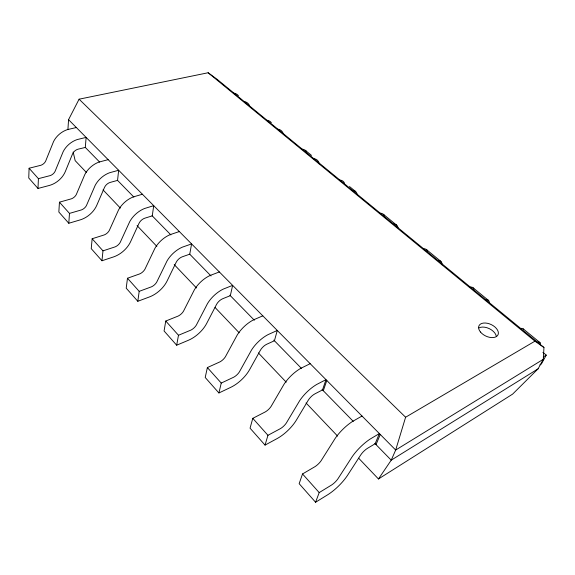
<?xml version="1.0" encoding="UTF-8"?>
<svg xmlns="http://www.w3.org/2000/svg" width="575" height="575" viewBox="0 0 575 575"><rect width="100%" height="100%" fill="white"/><g stroke="black" fill="none" stroke-linecap="round" stroke-linejoin="round"><path stroke-width="0.86" d="M76.338 127.535L67.448 129.605A18.271 13.29 -40.9 0 0 53.59 141.472L45.605 161.23A6.39 4.658 -38.3 0 1 40.875 165.277L29.088 168.238L28.75 177.998L37.993 188.456L49.155 185.509A18.752 13.419 -38.7 0 0 65.298 171.609L72.5 154.035A6.404 4.571 -41.2 0 1 78.142 149.169L85.316 147.437L99.662 162.1M37.993 188.456L38.41 178.66L29.088 168.238M358.649 458.189L378.458 478.975L512.62 394.112L538.092 368.812L543.289 359.296L543.957 347.508L216.983 79.199L208.136 72.752L79.084 99.188L68.562 119.672L67.915 129.648M108.143 159.656L99.144 162.028A18.932 12.973 -41.8 0 0 84.863 174.426L76.281 194.587A6.62 4.55 -39.5 0 1 71.408 198.813L59.448 202.184L58.844 212.024L68.792 223.265L80.105 219.916A19.442 13.088 -39.8 0 0 96.737 205.383L104.485 187.464A6.641 4.456 -42.1 0 1 110.299 182.383L117.552 180.392L133.867 197.074M68.792 223.265L69.482 213.404L59.448 202.184M85.316 147.437L86.113 137.403L77.179 139.567A18.472 13.196 -41.2 0 0 63.193 151.592L55.028 171.479A6.462 4.622 -38.7 0 1 50.255 175.583L38.41 178.66M142.384 194.228L133.278 196.938A19.643 12.578 -42.6 0 0 118.551 209.918L109.293 230.489A6.871 4.413 -40.5 0 1 104.269 234.916L92.151 238.747L91.238 248.644L101.962 260.762L113.426 256.96A20.19 12.664 -40.8 0 0 130.575 241.744L138.942 223.474A6.893 4.305 -42.8 0 1 144.936 218.148L152.267 215.877L153.712 205.67L144.577 208.495A19.881 12.427 -42.8 0 0 129.706 221.67L120.218 242.37A6.957 4.363 -40.8 0 1 115.144 246.862L102.983 250.851L101.962 260.762M117.552 180.392L118.651 170.265L109.617 172.737A19.155 12.858 -42.1 0 0 95.198 185.315L86.415 205.606A6.699 4.514 -39.8 0 1 81.492 209.897L69.482 213.404M179.335 231.553L170.135 234.643A20.42 12.068 -43.2 0 0 154.934 248.263L144.922 269.237A7.144 4.241 -41.4 0 1 139.739 273.887L127.478 278.243L126.212 288.176L137.806 301.286L149.399 296.959A21.002 12.125 -41.7 0 0 167.095 280.995L176.158 262.365A7.166 4.118 -43.4 0 1 182.34 256.781L189.743 254.193L191.59 243.922L182.368 247.149A20.671 11.881 -43.4 0 0 167.009 260.985L156.738 282.088A7.238 4.176 -41.7 0 1 151.498 286.81L139.2 291.345L137.806 301.286M219.348 271.953L210.069 275.49A21.253 11.435 -43.8 0 0 194.364 289.807L183.504 311.19A7.446 4.025 -42.2 0 1 178.142 316.077L165.758 321.037L164.076 330.977L176.662 345.208L188.363 340.285A21.886 11.443 -42.5 0 0 206.648 323.488L216.487 304.52A7.461 3.881 -43.9 0 1 222.877 298.648L230.323 295.679L232.638 285.38L223.344 289.067A21.534 11.198 -43.9 0 0 207.474 303.622L196.319 325.134A7.54 3.946 -42.5 0 1 190.907 330.1L178.487 335.268L176.662 345.208M262.804 315.84L253.474 319.88A22.166 10.638 -44.3 0 0 237.231 334.981L225.407 356.759A7.77 3.745 -43 0 1 219.866 361.912L207.374 367.569L205.21 377.48L218.917 392.969L230.704 387.363A22.856 10.587 -43.2 0 0 249.607 369.653L260.331 350.34A7.784 3.587 -44.4 0 1 266.937 344.152L274.426 340.759L277.279 330.46L267.943 334.679A22.468 10.357 -44.4 0 0 251.519 350.031L239.365 371.939A7.878 3.651 -43.2 0 1 233.759 377.178L221.246 383.072L218.917 392.969M310.177 363.688L300.826 368.309A23.158 9.66 -44.8 0 0 284.007 384.265L271.084 406.439A8.122 3.407 -43.7 0 1 265.348 411.88L252.784 418.341L250.06 428.181L265.039 445.107L276.884 438.703A23.913 9.531 -43.9 0 0 296.448 419.987L308.178 400.351A8.143 3.22 -44.9 0 1 315.014 393.803L322.51 389.922L325.996 379.658L316.645 384.488A23.489 9.301 -44.9 0 0 299.64 400.739L286.336 423.02A8.237 3.285 -43.9 0 1 280.535 428.562L267.957 435.304L265.039 445.107M543.957 347.508L534.923 341.176L405.605 417.234L395.679 450.038L391.223 460.165L378.458 478.975M323.301 390.734L326.801 380.47M362.02 416.041L352.683 421.353A24.243 8.438 -45.3 0 0 335.254 438.265L321.073 460.798A8.51 2.983 -44.3 0 1 315.129 466.569L302.536 473.958L299.151 483.668L315.582 502.248L327.448 494.924A25.077 8.208 -44.6 0 0 347.71 475.072L360.597 455.134A8.524 2.774 -45.4 0 1 367.684 448.198L375.152 443.742L379.378 433.572L370.056 439.12A24.603 8 -45.4 0 0 352.425 456.363L337.805 478.997A8.639 2.825 -44.6 0 1 331.797 484.876L319.204 492.595L315.582 502.248M376.021 444.626L380.262 434.463M542.901 352.353L546.25 355.113L541.398 363.975L539.875 364.924M538.092 368.812L391.223 460.165L374.799 443.375M543.289 359.296L395.679 450.038L68.562 119.672M543.267 356.938L546.25 355.113M305.792 150.722L311.535 155.43M349.478 186.523L355.695 191.612M383.547 214.432L396.808 225.299M426.715 249.802L440.982 261.488M473.189 287.881L488.57 300.488M523.358 328.986L539.997 342.621M208.136 72.752L534.923 341.176M79.084 99.188L405.605 417.234M152.066 215.675L170.89 234.916M189.714 254.164L211.047 275.971M229.871 295.212L254.337 320.232M273.793 340.113L301.401 368.338M322.05 389.455L353.266 421.367M86.315 172.349L75.174 160.655L73.162 152.044M103.033 189.887L120.362 208.078M137.073 225.616L156.874 246.402M174.211 264.593L196.492 287.982M215.057 307.474L239.193 332.81M258.383 352.942L286.235 382.181M306.044 402.967L337.604 436.102M92.151 238.747L102.983 250.851M127.478 278.243L139.2 291.345M165.758 321.037L178.487 335.268M207.374 367.569L221.246 383.072M252.784 418.341L267.957 435.304M302.536 473.958L319.204 492.595M478.975 327.908A10.508 6.361 25.6 0 1 489.426 328.706A10.508 6.361 25.6 0 1 496.347 336.418M352.087 190.275A17.911 8.97 -49.8 0 1 357.125 194.12M339.681 180.09A17.717 9.135 -49.9 0 1 344.447 183.044M393.35 224.142A18.551 8.359 -49.5 0 1 398.065 227.707M380.039 213.217A18.343 8.56 -49.6 0 1 384.553 215.927M313.605 158.693A17.307 9.48 -50.1 0 1 319.168 163.861M302.019 149.177A17.128 9.617 -50.2 0 1 306.453 151.462M437.719 260.561A19.248 7.633 -49.2 0 1 442.103 264.823M423.387 248.795A19.018 7.878 -49.3 0 1 427.606 251.225M243.937 101.509A16.222 10.257 -50.8 0 1 249.665 105.944M233.759 93.157A16.064 10.357 -51 0 1 238.438 95.723M277.639 129.167A16.747 9.904 -50.5 0 1 283.173 133.436M266.786 120.261A16.582 10.019 -50.6 0 1 271.357 122.698M485.537 299.812A19.988 6.763 -49 0 1 489.397 302.651M470.077 287.119A19.751 7.058 -49.1 0 1 473.937 289.211M537.244 342.247A20.793 5.736 -48.7 0 1 540.543 344.619M520.512 328.512A20.535 6.081 -48.8 0 1 523.724 329.525M480.47 332.019A10.544 6.347 25.5 0 0 497.533 335.592A10.544 6.347 25.5 0 0 487.456 323.294A10.544 6.347 25.5 0 0 480.47 332.019"/></g></svg>
